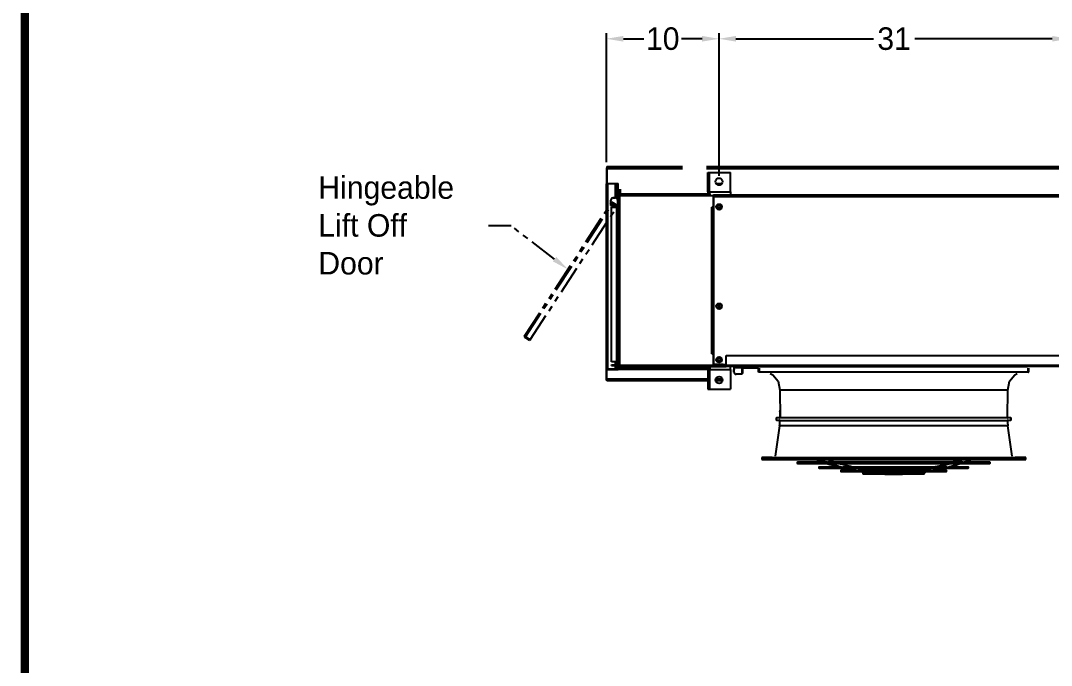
# Model space of a CAD drawing. Header units: inches. Extents: x 547 to 857, y 246 to 442.
# Drawn here: x 551.6 to 643.1, y 343.7 to 401 of the extents above; entities that cross this region are included whole.
import ezdxf

# ---------------------------------------------------------------- set-up
doc = ezdxf.new("R2010")
doc.units = ezdxf.units.IN
doc.header["$MEASUREMENT"] = 0
doc.header["$PDSIZE"] = -1
doc.linetypes.add('PHANTOM', pattern=[0.5, 0.25, -0.05, 0.05, -0.05, 0.05, -0.05])
doc.layers.add('Hingeable', color=7, linetype='PHANTOM')
doc.dimstyles.new('RAE Solutions', dxfattribs={"dimtxt": 2, "dimasz": 1.5, "dimexe": 0.5, "dimexo": 0.5, "dimgap": 0.5, "dimtad": 0, "dimtih": 1, "dimtoh": 1, "dimdec": 3, "dimrnd": 0.125, "dimzin": 1, "dimdsep": 46, "dimlunit": 5, "dimtxsty": 'Standard', "dimcen": 0.09, "dimadec": 0, "dimazin": 0, "dimtfac": 1, "dimtdec": 3, "dimtofl": 0, "dimtmove": 0, "dimatfit": 3, "dimfxl": 1, "dimtolj": 1, "dimtzin": 1, "dimarcsym": 0})

# ---------------------------------------------------------------- blocks, each defined once
blk = doc.blocks.new('*D205')
at = {"color": 0, "lineweight": -2}
for p, q in [((603.607, 388.402), (603.607, 399.857)), ((613.602, 387.183), (613.602, 399.857)), ((605.107, 399.357), (606.938, 399.357)), ((612.102, 399.357), (610.271, 399.357))]:
    blk.add_line(p, q, dxfattribs=at)
at = {"color": 0}
for points in [[(605.107, 399.607), (605.107, 399.107), (603.607, 399.357)], [(612.102, 399.607), (612.102, 399.107), (613.602, 399.357)]]:
    blk.add_solid(points, dxfattribs=at)
at = {"layer": 'Defpoints', "color": 0}
for p in [(613.602, 399.357), (603.607, 387.902), (613.602, 386.683)]:
    blk.add_point(p, dxfattribs=at)
at = {"color": 0, "insert": (608.604, 399.357), "char_height": 2, "attachment_point": 5}
blk.add_mtext('\\A1;10', dxfattribs=at)
blk = doc.blocks.new('*D208')
at = {"color": 0, "lineweight": -2}
for p, q in [((613.602, 387.183), (613.602, 399.857)), ((644.665, 387.183), (644.665, 399.857)), ((615.102, 399.357), (627.3, 399.357)), ((643.165, 399.357), (630.967, 399.357))]:
    blk.add_line(p, q, dxfattribs=at)
at = {"color": 0}
for points in [[(615.102, 399.607), (615.102, 399.107), (613.602, 399.357)], [(643.165, 399.607), (643.165, 399.107), (644.665, 399.357)]]:
    blk.add_solid(points, dxfattribs=at)
at = {"layer": 'Defpoints', "color": 0}
for p in [(644.665, 399.357), (613.602, 386.683), (644.665, 386.683)]:
    blk.add_point(p, dxfattribs=at)
at = {"color": 0, "insert": (629.133, 399.357), "char_height": 2, "attachment_point": 5}
blk.add_mtext('\\A1;31', dxfattribs=at)

msp = doc.modelspace()

# ---------------------------------------------------------------- linework, layer by layer
at = {"linetype": 'Continuous', "lineweight": 25}
for p, q in [((603.6065, 387.9018), (603.6065, 386.4955)), ((603.6065, 387.9018), (603.6565, 387.9018)), ((603.6065, 387.9018), (603.6065, 386.4955)), ((603.6065, 387.9018), (603.6565, 387.9018)), ((603.6565, 388.007), (603.6565, 387.85)), ((603.6565, 388.007), (610.3515, 388.007)), ((603.6565, 388.007), (603.6565, 387.85)), ((603.6565, 388.007), (610.3515, 388.007)), ((603.6565, 387.85), (603.6565, 386.5095)), ((603.6565, 387.85), (610.3515, 387.85)), ((603.6565, 387.85), (603.6565, 386.5095)), ((603.6565, 387.85), (610.3515, 387.85)), ((612.4765, 388.007), (705.7275, 388.007)), ((612.4765, 387.85), (705.7275, 387.85)), ((612.602, 385.7595), (612.602, 387.4955)), ((612.602, 387.4955), (612.732, 387.4955)), ((612.602, 385.7595), (612.602, 387.4955)), ((612.602, 387.4955), (612.732, 387.4955)), ((612.732, 385.7595), (612.732, 387.4955)), ((612.732, 385.7595), (612.732, 387.4955)), ((612.7391, 387.4955), (614.602, 387.4955)), ((612.7391, 385.7595), (612.7391, 387.4955)), ((612.7391, 387.4955), (614.602, 387.4955)), ((612.7391, 385.7595), (612.7391, 387.4955)), ((614.602, 385.7595), (614.602, 387.4955)), ((614.602, 385.7595), (614.602, 387.4955)), ((603.6065, 370.0268), (603.6065, 386.4955)), ((603.6065, 386.4955), (603.7395, 386.4955)), ((603.6065, 370.0268), (603.6065, 386.4955)), ((603.6065, 386.4955), (603.7395, 386.4955)), ((603.6565, 386.4955), (603.6565, 386.5095)), ((603.6565, 386.5095), (604.6565, 386.5095)), ((603.6565, 386.4955), (603.6565, 386.5095)), ((603.6565, 386.5095), (604.6565, 386.5095)), ((603.7065, 386.5095), (603.7065, 386.4955)), ((603.7065, 386.5095), (603.7065, 386.4955)), ((603.7142, 386.4955), (603.7142, 386.5095)), ((603.7142, 386.4955), (603.7142, 386.5095)), ((603.7395, 370.0268), (603.7395, 386.4955)), ((604.419, 386.4955), (603.7395, 386.4955)), ((603.7395, 370.0268), (603.7395, 386.4955)), ((604.419, 386.4955), (603.7395, 386.4955)), ((603.8472, 386.4955), (603.8472, 386.5095)), ((603.8472, 386.4955), (603.8472, 386.5095)), ((604.419, 385.235), (604.419, 386.4955)), ((604.419, 385.235), (604.419, 386.4955)), ((604.4642, 385.235), (604.4642, 386.5095)), ((604.4642, 385.235), (604.4642, 386.5095)), ((604.5972, 386.5095), (604.5972, 385.235)), ((604.5972, 386.5095), (604.5972, 385.235)), ((604.6565, 386.3985), (604.6565, 386.5095)), ((604.6565, 386.3985), (604.6565, 386.5095)), ((604.6565, 386.0026), (604.6565, 386.3985)), ((604.6565, 386.0026), (604.6565, 386.3985)), ((612.732, 386.5095), (612.7391, 386.5095)), ((612.732, 386.5095), (612.7391, 386.5095)), ((612.732, 386.3985), (612.7391, 386.3985)), ((612.732, 386.3985), (612.7391, 386.3985)), ((613.3421, 386.5095), (613.862, 386.5095)), ((613.3421, 386.5095), (613.862, 386.5095)), ((613.4727, 386.3985), (613.7314, 386.3985)), ((613.4727, 386.3985), (613.7314, 386.3985)), ((604.1948, 385.2345), (604.4138, 385.2345)), ((604.1948, 385.2345), (604.4138, 385.2345)), ((604.6453, 385.235), (604.1953, 385.235)), ((604.6453, 385.235), (604.1953, 385.235)), ((604.6453, 370.3213), (604.6453, 385.4822)), ((604.6453, 385.4822), (604.6953, 385.4822)), ((604.6453, 370.3213), (604.6453, 385.4822)), ((604.6453, 385.4822), (604.6953, 385.4822)), ((604.6802, 386.0026), (604.6802, 385.4822)), ((604.6802, 386.0026), (604.6802, 385.4822)), ((604.7024, 385.5393), (612.8212, 385.5393)), ((604.7024, 385.5393), (604.7024, 385.4893)), ((604.7024, 385.5393), (612.8212, 385.5393)), ((604.7024, 385.5393), (604.7024, 385.4893)), ((613.1013, 385.4063), (604.7783, 385.4063)), ((604.7783, 385.4063), (604.7783, 370.3973)), ((613.1013, 385.4063), (604.7783, 385.4063)), ((604.7783, 385.4063), (604.7783, 370.3973)), ((604.8283, 386.0026), (604.8283, 385.566)), ((604.8283, 386.0026), (604.8283, 385.566)), ((604.8283, 385.566), (604.8283, 385.5393)), ((612.6905, 385.566), (604.8283, 385.566)), ((604.8283, 385.566), (604.8283, 385.5393)), ((612.6905, 385.566), (604.8283, 385.566)), ((612.602, 385.7595), (612.732, 385.7595)), ((612.602, 385.7595), (612.732, 385.7595)), ((612.732, 386.0026), (612.7391, 386.0026)), ((612.732, 386.0026), (612.7391, 386.0026)), ((612.7391, 385.7595), (614.602, 385.7595)), ((612.7391, 385.7595), (614.602, 385.7595)), ((613.1013, 385.5327), (613.1013, 385.4063)), ((613.1013, 385.5327), (613.1013, 385.4063)), ((613.1013, 385.4955), (614.102, 385.4955)), ((613.1013, 385.4955), (614.102, 385.4955)), ((613.9453, 385.483), (613.1013, 385.483)), ((613.9453, 385.483), (613.1013, 385.483)), ((613.102, 385.433), (613.1013, 385.433)), ((613.102, 385.433), (613.1013, 385.433)), ((613.1013, 384.4063), (613.1013, 385.4063)), ((613.1013, 384.4063), (613.1013, 385.4063)), ((613.1015, 385.4955), (613.1015, 385.483)), ((613.1015, 385.4955), (613.1015, 385.483)), ((613.1015, 385.433), (613.1015, 385.3629)), ((613.1015, 385.433), (613.1015, 385.3629)), ((613.1015, 370.4406), (613.1015, 385.3629)), ((613.9453, 385.3629), (613.1015, 385.3629)), ((613.1015, 370.4406), (613.1015, 385.3629)), ((613.9453, 385.3629), (613.1015, 385.3629)), ((613.102, 385.433), (613.102, 385.37)), ((613.9453, 385.433), (613.102, 385.433)), ((613.102, 385.433), (613.102, 385.37)), ((613.9453, 385.433), (613.102, 385.433)), ((613.9453, 385.37), (613.102, 385.37)), ((613.9453, 385.37), (613.102, 385.37)), ((613.102, 385.3625), (613.102, 370.441)), ((613.102, 385.3625), (614.102, 385.3625)), ((613.102, 385.3625), (613.102, 370.441)), ((613.102, 385.3625), (614.102, 385.3625)), ((613.9453, 385.433), (613.9453, 385.483)), ((613.9453, 385.433), (613.9453, 385.483)), ((613.9453, 385.433), (613.9453, 385.37)), ((613.9453, 385.433), (613.9453, 385.37)), ((613.9453, 385.3625), (613.9453, 385.3629)), ((613.9453, 385.3625), (613.9453, 385.3629)), ((614.102, 385.3625), (614.102, 385.4955)), ((614.102, 385.3625), (614.102, 385.4955)), ((614.102, 385.4955), (704.102, 385.4955)), ((614.102, 385.3625), (704.102, 385.3625)), ((614.602, 385.7595), (614.602, 385.4955)), ((614.602, 385.7595), (614.602, 385.4955)), ((604.0073, 384.547), (604.0073, 385.047)), ((604.0073, 384.547), (604.0073, 385.047)), ((604.0543, 384.547), (604.0073, 384.547)), ((604.0543, 384.547), (604.0073, 384.547)), ((604.0543, 384.547), (604.5333, 384.547)), ((604.0543, 384.484), (604.0543, 384.547)), ((604.0543, 384.547), (604.5333, 384.547)), ((604.0543, 384.484), (604.0543, 384.547)), ((604.0543, 384.484), (604.5333, 384.484)), ((604.0543, 384.484), (604.5333, 384.484)), ((604.0543, 370.672), (604.0543, 384.401)), ((604.0543, 384.401), (604.5333, 384.401)), ((604.0543, 370.672), (604.0543, 384.401)), ((604.0543, 384.401), (604.5333, 384.401)), ((604.419, 384.401), (604.419, 384.484)), ((604.419, 384.401), (604.419, 384.484)), ((604.4642, 384.401), (604.4642, 384.484)), ((604.4642, 384.401), (604.4642, 384.484)), ((604.5333, 384.484), (604.5333, 384.547)), ((604.6013, 384.547), (604.5333, 384.547)), ((604.5333, 384.484), (604.5333, 384.547)), ((604.6013, 384.547), (604.5333, 384.547)), ((604.5333, 370.672), (604.5333, 384.401)), ((604.5333, 384.401), (604.6453, 384.401)), ((604.5333, 370.672), (604.5333, 384.401)), ((604.5333, 384.401), (604.6453, 384.401)), ((604.5972, 384.547), (604.5972, 384.5323)), ((604.5972, 384.547), (604.5972, 384.5323)), ((604.5972, 384.454), (604.5972, 384.401)), ((604.5972, 384.454), (604.5972, 384.401)), ((604.6013, 385.047), (604.6013, 384.547)), ((604.6013, 385.047), (604.6013, 384.547)), ((604.6013, 384.641), (604.6453, 384.641)), ((604.6013, 384.641), (604.6453, 384.641)), ((613.1013, 384.4063), (612.9683, 384.4063)), ((612.9683, 371.3973), (612.9683, 384.4063)), ((613.1013, 384.4063), (612.9683, 384.4063)), ((612.9683, 371.3973), (612.9683, 384.4063)), ((613.1013, 384.4063), (613.1013, 371.3973)), ((613.1013, 384.4063), (613.1013, 371.3973)), ((612.9683, 371.3973), (613.1013, 371.3973)), ((612.9683, 371.3973), (613.1013, 371.3973)), ((613.1013, 370.3973), (613.1013, 371.3973)), ((613.1013, 370.3973), (613.1013, 371.3973)), ((604.5333, 370.672), (604.0543, 370.672)), ((604.5333, 370.672), (604.0543, 370.672)), ((604.419, 370.422), (604.419, 370.672)), ((604.419, 370.422), (604.419, 370.672)), ((604.4642, 370.422), (604.4642, 370.672)), ((604.4642, 370.422), (604.4642, 370.672)), ((604.6453, 370.672), (604.5333, 370.672)), ((604.6453, 370.672), (604.5333, 370.672)), ((604.5972, 370.672), (604.5972, 370.452)), ((604.5972, 370.672), (604.5972, 370.452)), ((604.6163, 370.422), (604.6163, 370.672)), ((604.6163, 370.422), (604.6163, 370.672)), ((614.235, 370.391), (614.235, 371.258)), ((614.235, 371.258), (703.969, 371.258)), ((614.235, 370.391), (614.235, 371.258)), ((603.7395, 370.0268), (603.6065, 370.0268)), ((603.6065, 369.0893), (603.6065, 370.0268)), ((603.7395, 370.0268), (603.6065, 370.0268)), ((603.6065, 369.0893), (603.6065, 370.0268)), ((603.6565, 370), (603.6565, 370.0268)), ((603.6565, 370), (603.6565, 370.0268)), ((603.6565, 370), (604.6565, 370)), ((603.6565, 369.141), (603.6565, 370)), ((603.6565, 370), (604.6565, 370)), ((603.6565, 369.141), (603.6565, 370)), ((603.7065, 370.0268), (603.7065, 370)), ((603.7065, 370.0268), (603.7065, 370)), ((603.7142, 370), (603.7142, 370.0268)), ((603.7142, 370), (603.7142, 370.0268)), ((604.419, 370.0268), (603.7395, 370.0268)), ((604.419, 370.0268), (603.7395, 370.0268)), ((603.8472, 370), (603.8472, 370.0268)), ((603.8472, 370), (603.8472, 370.0268)), ((604.0543, 370.359), (604.0543, 370.422)), ((604.0543, 370.422), (604.5333, 370.422)), ((604.0543, 370.359), (604.0543, 370.422)), ((604.0543, 370.422), (604.5333, 370.422)), ((604.0543, 370.359), (604.5333, 370.359)), ((604.0543, 370.359), (604.5333, 370.359)), ((604.419, 370.0268), (604.419, 370.359)), ((604.419, 370.0268), (604.419, 370.359)), ((604.4642, 370), (604.4642, 370.359)), ((604.4642, 370), (604.4642, 370.359)), ((604.5333, 370.422), (604.5333, 370.359)), ((604.5333, 370.422), (604.5333, 370.359)), ((604.5972, 370.3737), (604.5972, 370)), ((604.5972, 370.3737), (604.5972, 370)), ((604.6453, 370.422), (604.6163, 370.422)), ((604.6453, 370.422), (604.6163, 370.422)), ((604.6453, 370.3213), (604.6953, 370.3213)), ((604.6453, 370.3213), (604.6953, 370.3213)), ((604.6565, 370), (604.6565, 370.133)), ((612.6441, 370.133), (604.6565, 370.133)), ((604.6565, 370), (604.6565, 370.133)), ((612.6441, 370.133), (604.6565, 370.133)), ((612.603, 370), (604.6565, 370)), ((612.603, 370), (604.6565, 370)), ((604.6802, 370.3213), (604.6802, 370.133)), ((604.6802, 370.3213), (604.6802, 370.133)), ((604.7024, 370.2643), (604.7024, 370.3143)), ((604.7024, 370.2643), (604.7024, 370.3143)), ((613.1013, 370.2643), (604.7024, 370.2643)), ((613.1013, 370.2643), (604.7024, 370.2643)), ((604.7783, 370.3973), (613.1013, 370.3973)), ((604.7783, 370.3973), (613.1013, 370.3973)), ((612.602, 369.994), (612.732, 369.994)), ((612.602, 369.994), (612.602, 368.258)), ((612.602, 369.994), (612.732, 369.994)), ((612.602, 369.994), (612.602, 368.258)), ((612.732, 369.994), (612.732, 368.258)), ((612.732, 369.994), (612.732, 368.258)), ((612.741, 370), (612.7329, 370)), ((612.741, 370), (612.7329, 370)), ((612.7391, 369.994), (614.602, 369.994)), ((612.7391, 369.994), (612.7391, 368.258)), ((612.7391, 369.994), (614.602, 369.994)), ((612.7391, 369.994), (612.7391, 368.258)), ((612.866, 370.258), (614.235, 370.258)), ((612.866, 370.258), (614.235, 370.258)), ((613.1013, 370.3973), (613.1013, 370.2643)), ((613.1013, 370.3973), (613.1013, 370.2643)), ((613.1013, 370.3705), (613.102, 370.3705)), ((613.1013, 370.3705), (613.102, 370.3705)), ((613.1013, 370.3205), (613.9453, 370.3205)), ((613.1013, 370.3205), (613.9453, 370.3205)), ((613.1015, 370.3705), (613.1015, 370.4406)), ((613.9453, 370.4406), (613.1015, 370.4406)), ((613.1015, 370.3705), (613.1015, 370.4406)), ((613.9453, 370.4406), (613.1015, 370.4406)), ((613.102, 370.441), (614.102, 370.441)), ((613.102, 370.441), (614.102, 370.441)), ((613.102, 370.3705), (613.102, 370.4335)), ((613.9453, 370.4335), (613.102, 370.4335)), ((613.102, 370.3705), (613.102, 370.4335)), ((613.9453, 370.4335), (613.102, 370.4335)), ((613.9453, 370.3705), (613.102, 370.3705)), ((613.9453, 370.3705), (613.102, 370.3705)), ((613.2475, 370.4406), (613.2475, 370.4335)), ((613.2475, 370.4406), (613.2475, 370.4335)), ((613.9535, 370.441), (613.9453, 370.4406)), ((613.9453, 370.4406), (613.9453, 370.441)), ((613.9535, 370.441), (613.9453, 370.4406)), ((613.9453, 370.4406), (613.9453, 370.441)), ((613.9453, 370.3705), (613.9453, 370.4335)), ((613.9453, 370.3705), (613.9453, 370.4335)), ((613.9453, 370.3705), (613.9453, 370.3205)), ((613.9453, 370.3705), (613.9453, 370.3205)), ((614.102, 370.323), (613.9453, 370.323)), ((614.102, 370.323), (613.9453, 370.323)), ((614.102, 370.308), (614.102, 370.441)), ((614.102, 370.441), (614.235, 370.441)), ((614.102, 370.308), (614.102, 370.441)), ((614.102, 370.441), (614.235, 370.441)), ((614.102, 370.308), (614.235, 370.308)), ((614.102, 370.308), (614.235, 370.308)), ((614.235, 370.258), (614.235, 370.391)), ((614.235, 370.391), (703.969, 370.391)), ((614.235, 370.258), (614.235, 370.391)), ((703.969, 370.258), (614.235, 370.258)), ((614.602, 369.994), (614.602, 370.258)), ((614.602, 369.994), (614.602, 370.258)), ((614.602, 369.994), (614.602, 368.258)), ((614.602, 369.994), (614.602, 368.258)), ((614.9213, 369.7735), (614.9213, 369.9925)), ((614.9213, 369.9925), (614.9313, 369.9925)), ((614.9213, 369.7735), (614.9313, 369.7735)), ((614.9308, 369.9925), (614.9308, 370.258)), ((614.9313, 369.7735), (614.9313, 369.9925)), ((615.1188, 370.18), (615.6188, 370.18)), ((615.6188, 369.586), (615.1188, 369.586)), ((615.5248, 370.258), (615.5248, 370.18)), ((615.6188, 370.18), (615.6188, 370.112)), ((615.6222, 370.133), (615.6188, 370.133)), ((615.6188, 370.112), (615.6818, 370.112)), ((615.6188, 370.112), (615.6188, 369.633)), ((615.6188, 369.633), (615.6188, 369.586)), ((615.6188, 369.633), (615.6818, 369.633)), ((615.6818, 370.112), (615.6818, 369.633)), ((615.6889, 370), (615.6818, 370)), ((615.6904, 370.133), (615.6849, 370.133)), ((615.6889, 370.112), (615.6889, 369.633)), ((617.102, 370.112), (615.6889, 370.112)), ((617.102, 369.758), (617.102, 370.125)), ((617.152, 369.758), (617.102, 369.758)), ((617.152, 370.125), (617.152, 369.758)), ((617.1799, 369.758), (617.1799, 370.125)), ((641.0242, 369.758), (617.1799, 369.758)), ((618.138, 369.633), (618.367, 369.5208)), ((639.8371, 369.5208), (640.0661, 369.633)), ((641.0242, 369.758), (641.0242, 370.125)), ((641.052, 370.125), (641.052, 369.758)), ((641.052, 369.758), (641.102, 369.758)), ((641.102, 369.758), (641.102, 370.125)), ((603.6565, 369.0893), (603.6065, 369.0893)), ((603.6565, 369.0893), (603.6065, 369.0893)), ((603.6565, 369.008), (603.6565, 369.141)), ((612.602, 369.141), (603.6565, 369.141)), ((603.6565, 369.008), (603.6565, 369.141)), ((612.602, 369.141), (603.6565, 369.141)), ((612.602, 369.008), (603.6565, 369.008)), ((612.602, 369.008), (603.6565, 369.008)), ((612.7391, 369.141), (612.732, 369.141)), ((612.7391, 369.141), (612.732, 369.141)), ((612.7391, 369.008), (612.732, 369.008)), ((612.7391, 369.008), (612.732, 369.008)), ((613.9082, 369.008), (613.2959, 369.008)), ((613.9082, 369.008), (613.2959, 369.008)), ((613.9065, 369.141), (613.2976, 369.141)), ((613.9065, 369.141), (613.2976, 369.141)), ((618.367, 369.5208), (618.8398, 368.9621)), ((618.8398, 368.9621), (618.9839, 368.1768)), ((639.2202, 368.1768), (639.3643, 368.9621)), ((639.3643, 368.9621), (639.8371, 369.5208)), ((612.602, 368.258), (612.732, 368.258)), ((612.602, 368.258), (612.732, 368.258)), ((612.7391, 368.258), (614.602, 368.258)), ((612.7391, 368.258), (614.602, 368.258)), ((618.9839, 368.1768), (619.0178, 365.7461)), ((639.2202, 368.1768), (618.9839, 368.1768)), ((639.1863, 365.7461), (639.2202, 368.1768)), ((618.9933, 366.2491), (619.0003, 366.2764)), ((619.0108, 366.2491), (618.9933, 366.2491)), ((618.9933, 366.2491), (618.9983, 366.2465)), ((619.0003, 366.2764), (618.9983, 366.2465)), ((618.9983, 366.2465), (619.0109, 366.2425)), ((619.009, 366.3791), (619.0003, 366.2764)), ((619.0003, 366.2764), (619.01, 366.3057)), ((618.9704, 364.99), (618.5928, 362.3028)), ((618.669, 365.662), (618.669, 365.5547)), ((618.9791, 365.7061), (618.7077, 365.7014)), ((618.7077, 365.5153), (618.9754, 365.5107)), ((639.2337, 364.99), (618.9704, 364.99)), ((618.9933, 365.7551), (618.9983, 365.7577)), ((619.0177, 365.7551), (618.9933, 365.7551)), ((618.9933, 365.7551), (619.0003, 365.7278)), ((618.9983, 365.7577), (619.0175, 365.7639)), ((619.0003, 365.7278), (618.9983, 365.7577)), ((619.0003, 365.7278), (619.0042, 365.716)), ((619.0003, 365.7278), (619.0014, 365.7135)), ((619.014, 365.4697), (639.1901, 365.4697)), ((619.0178, 365.7461), (639.1863, 365.7461)), ((639.4964, 365.7014), (639.225, 365.7061)), ((639.2287, 365.5107), (639.4964, 365.5153)), ((639.6113, 362.3028), (639.2337, 364.99)), ((639.5351, 365.5547), (639.5351, 365.662)), ((617.8422, 362.19), (617.3894, 362.1821)), ((617.3894, 362.1821), (617.3925, 362.006)), ((617.3894, 362.1821), (640.8146, 362.1821)), ((623.1527, 361.7669), (620.5809, 361.7669)), ((620.5809, 361.6685), (637.6232, 361.6685)), ((624.4656, 361.3456), (622.5035, 361.3456)), ((635.2179, 361.7669), (623.261, 361.7669)), ((633.8276, 361.3456), (624.5902, 361.3456)), ((635.7006, 361.3456), (633.9511, 361.3456)), ((637.6232, 361.7669), (635.3275, 361.7669)), ((639.2615, 362.0035), (639.2615, 362.006)), ((639.3419, 362.0034), (639.3419, 362.006)), ((639.4216, 362.0035), (639.4216, 362.006)), ((639.4308, 362.006), (639.4308, 362.0035)), ((639.5015, 362.0034), (639.5015, 362.006)), ((639.5842, 362.006), (639.5842, 362.0035)), ((640.8146, 362.1821), (640.3619, 362.19)), ((640.8116, 362.006), (640.8146, 362.1821)), ((622.5035, 361.2472), (635.7006, 361.2472)), ((625.7822, 361.038), (624.4475, 361.038)), ((624.4475, 360.9396), (633.7566, 360.9396)), ((632.422, 361.038), (625.9334, 361.038)), ((627.0764, 360.8451), (626.4063, 360.8451)), ((626.4063, 360.7466), (631.7978, 360.7466)), ((631.0056, 360.8451), (627.2869, 360.8451)), ((628.3146, 360.7462), (628.3146, 360.7068)), ((628.3146, 360.7462), (629.8894, 360.7462)), ((628.3146, 360.7068), (629.8894, 360.7068)), ((629.8894, 360.7068), (629.8894, 360.7462)), ((631.7978, 360.8451), (631.2372, 360.8451)), ((633.7566, 361.038), (632.5753, 361.038))]:
    msp.add_line(p, q, dxfattribs=at)
msp.add_line((614.9308, 370.258), (640.969, 370.258))
at = {"const_width": 0.7526}
msp.add_lwpolyline([(551.9978, 249.9162), (853.0442, 249.9162), (853.0442, 438.0702), (551.9978, 438.0702), (551.9978, 249.9162)], dxfattribs=at)
at = {"linetype": 'Continuous', "lineweight": 25, "flags": 128}
for points in [[(604.7783, 385.4063), (604.7783, 385.4063)], [(604.7783, 385.4063), (604.7783, 385.4063)], [(604.7783, 370.3973), (604.7783, 370.3973)], [(604.7783, 370.3973), (604.7783, 370.3973)]]:
    msp.add_lwpolyline(points, dxfattribs=at)
at = {"linetype": 'Continuous', "lineweight": 25}
for centre, radius in [((613.602, 386.683), 0.3125), ((613.602, 386.683), 0.3125), ((613.602, 384.433), 0.25), ((613.602, 384.433), 0.25), ((613.602, 384.433), 0.1875), ((613.602, 384.433), 0.1875), ((613.602, 384.433), 0.125), ((613.602, 384.433), 0.125), ((613.602, 375.6205), 0.25), ((613.602, 375.6205), 0.25), ((613.602, 375.6205), 0.1875), ((613.602, 375.6205), 0.1875), ((613.602, 370.8705), 0.25), ((613.602, 370.8705), 0.25), ((613.602, 370.8705), 0.1875), ((613.602, 370.8705), 0.1875), ((613.602, 370.8855), 0.125), ((613.602, 370.8855), 0.125), ((613.602, 369.0705), 0.3125), ((613.602, 369.0705), 0.3125)]:
    msp.add_circle(centre, radius, dxfattribs=at)
for centre, radius, start, end in [((604.1948, 385.047), 0.1875, 90, 180), ((604.1948, 385.047), 0.1875, 90, 180), ((604.1953, 385.0475), 0.1875, 90, 135.068267), ((604.1953, 385.0475), 0.1875, 90, 135.068267), ((604.4138, 385.047), 0.1875, 0, 90), ((604.4138, 385.047), 0.1875, 0, 90), ((604.169, 384.4955), 0.0995, 186.636958, 251.75908), ((604.169, 384.4955), 0.0995, 186.636958, 251.75908), ((604.169, 384.4955), 0.0995, 288.24092, 353.363042), ((604.169, 384.4955), 0.0995, 288.24092, 353.363042), ((604.5333, 384.401), 0.146, 39.903739, 90), ((604.5333, 384.401), 0.146, 39.903739, 90), ((604.5333, 384.401), 0.083, 0, 90), ((604.5333, 384.401), 0.083, 0, 90), ((613.602, 384.448), 0.125, 183.439813, 356.560187), ((613.602, 384.448), 0.125, 183.439813, 356.560187), ((613.6958, 375.636), 0.125, 73.185592, 305.579598), ((613.6958, 375.636), 0.125, 73.185592, 305.579598), ((604.5333, 370.505), 0.083, 270, 0), ((604.5333, 370.505), 0.083, 270, 0), ((604.5333, 370.505), 0.146, 270, 320.096261), ((604.5333, 370.505), 0.146, 270, 320.096261), ((614.235, 370.391), 0.133, 218.613238, 270), ((614.235, 370.391), 0.133, 218.613238, 270), ((615.1183, 369.7735), 0.1875, 180, 270), ((615.1188, 369.9925), 0.1875, 90, 180), ((615.1188, 369.7735), 0.1875, 180, 270), ((622.8835, 366.0021), 3.8929, 176.39995, 183.60005), ((618.7083, 365.662), 0.0394, 91, 180), ((618.7083, 365.5547), 0.0394, 180, 269), ((614.0971, 365.6749), 4.9213, 352, 357.610221), ((618.9747, 365.4713), 0.0394, 357.610221, 89), ((618.9784, 365.7455), 0.0394, 271, 0.798635), ((639.2257, 365.7455), 0.0394, 179.201365, 269), ((639.2294, 365.4713), 0.0394, 91, 182.389779), ((644.107, 365.6749), 4.9213, 182.389779, 188), ((639.4957, 365.662), 0.0394, 0, 89), ((639.4957, 365.5547), 0.0394, 271, 0), ((620.5809, 361.7177), 0.0492, 90, 270), ((622.5035, 361.2964), 0.0492, 90, 270), ((635.7006, 361.2964), 0.0492, 270, 90), ((637.6232, 361.7177), 0.0492, 270, 90), ((624.4475, 360.9888), 0.0492, 90, 270), ((626.4063, 360.7959), 0.0492, 90, 270), ((631.7978, 360.7959), 0.0492, 270, 90), ((633.7566, 360.9888), 0.0492, 270, 90)]:
    msp.add_arc(centre, radius, start, end, dxfattribs=at)
for points, knots in [([(604.6453, 385.4822), (604.6462, 385.4811), (604.6479, 385.4791), (604.6601, 385.4738), (604.6756, 385.4671), (604.6968, 385.4562), (604.7296, 385.4353), (604.76, 385.4172), (604.7783, 385.4063)], [0, 0, 0, 0, 0.1570937, 0.2974345, 0.4217231, 0.5309915, 0.7167197, 1, 1, 1, 1]), ([(604.6453, 385.4822), (604.6462, 385.4811), (604.6479, 385.4791), (604.6601, 385.4738), (604.6756, 385.4671), (604.6968, 385.4562), (604.7296, 385.4353), (604.76, 385.4172), (604.7783, 385.4063)], [0, 0, 0, 0, 0.1570937, 0.2974345, 0.4217231, 0.5309915, 0.7167197, 1, 1, 1, 1]), ([(604.6953, 385.4822), (604.6959, 385.4811), (604.6969, 385.4791), (604.7046, 385.4737), (604.7144, 385.4669), (604.7279, 385.4558), (604.7483, 385.435), (604.7669, 385.4171), (604.7783, 385.4063)], [0, 0, 0, 0, 0.1438783, 0.2741172, 0.392286, 0.5004923, 0.6949802, 1, 1, 1, 1]), ([(604.6953, 385.4822), (604.6959, 385.4811), (604.6969, 385.4791), (604.7046, 385.4737), (604.7144, 385.4669), (604.7279, 385.4558), (604.7483, 385.435), (604.7669, 385.4171), (604.7783, 385.4063)], [0, 0, 0, 0, 0.1438783, 0.2741172, 0.392286, 0.5004923, 0.6949802, 1, 1, 1, 1]), ([(604.7783, 385.4063), (604.7694, 385.4209), (604.7501, 385.4527), (604.725, 385.4933), (604.7099, 385.5233), (604.7037, 385.5374), (604.7027, 385.5387), (604.7024, 385.5393)], [0, 0, 0, 0, 0.2277363, 0.4962021, 0.6892004, 0.8824379, 1, 1, 1, 1]), ([(604.7783, 385.4063), (604.7694, 385.4209), (604.7501, 385.4527), (604.725, 385.4933), (604.7099, 385.5233), (604.7037, 385.5374), (604.7027, 385.5387), (604.7024, 385.5393)], [0, 0, 0, 0, 0.2277363, 0.4962021, 0.6892004, 0.8824379, 1, 1, 1, 1]), ([(604.7783, 385.4063), (604.7662, 385.4187), (604.7463, 385.4391), (604.7225, 385.4635), (604.7095, 385.4799), (604.7037, 385.4882), (604.7027, 385.489), (604.7024, 385.4893)], [0, 0, 0, 0, 0.3356221, 0.5506471, 0.7242724, 0.8985468, 1, 1, 1, 1]), ([(604.7783, 385.4063), (604.7662, 385.4187), (604.7463, 385.4391), (604.7225, 385.4635), (604.7095, 385.4799), (604.7037, 385.4882), (604.7027, 385.489), (604.7024, 385.4893)], [0, 0, 0, 0, 0.3356221, 0.5506471, 0.7242724, 0.8985468, 1, 1, 1, 1]), ([(612.602, 385.7595), (612.6046, 385.7315), (612.6097, 385.6756), (612.6503, 385.6024), (612.6908, 385.5557), (612.7193, 385.5418), (612.7244, 385.5393)], [0, 0, 0, 0, 0.3077552, 0.6156747, 0.930549, 1, 1, 1, 1]), ([(612.602, 385.7595), (612.6046, 385.7315), (612.6097, 385.6756), (612.6503, 385.6024), (612.6908, 385.5557), (612.7193, 385.5418), (612.7244, 385.5393)], [0, 0, 0, 0, 0.3077552, 0.6156747, 0.930549, 1, 1, 1, 1]), ([(612.732, 385.7595), (612.7331, 385.7468), (612.7353, 385.7215), (612.7493, 385.6905), (612.7618, 385.6766), (612.767, 385.6707)], [0, 0, 0, 0, 0.3672053, 0.7336714, 1, 1, 1, 1]), ([(612.732, 385.7595), (612.7331, 385.7468), (612.7353, 385.7215), (612.7493, 385.6905), (612.7618, 385.6766), (612.767, 385.6707)], [0, 0, 0, 0, 0.3672053, 0.7336714, 1, 1, 1, 1]), ([(612.8212, 385.5393), (612.815, 385.5495), (612.7982, 385.5771), (612.7708, 385.6567), (612.7497, 385.7253), (612.7391, 385.7595)], [0, 0, 0, 0, 0.2268035, 0.6134037, 1, 1, 1, 1]), ([(612.8212, 385.5393), (612.815, 385.5495), (612.7982, 385.5771), (612.7708, 385.6567), (612.7497, 385.7253), (612.7391, 385.7595)], [0, 0, 0, 0, 0.2268035, 0.6134037, 1, 1, 1, 1]), ([(614.0725, 385.3625), (614.0684, 385.37), (614.0569, 385.391), (614.0208, 385.416), (613.9803, 385.4313), (613.9542, 385.4326), (613.9453, 385.433)], [0, 0, 0, 0, 0.1807505, 0.5061596, 0.8322037, 1, 1, 1, 1]), ([(614.0725, 385.3625), (614.0684, 385.37), (614.0569, 385.391), (614.0208, 385.416), (613.9803, 385.4313), (613.9542, 385.4326), (613.9453, 385.433)], [0, 0, 0, 0, 0.1807505, 0.5061596, 0.8322037, 1, 1, 1, 1]), ([(613.9792, 385.3625), (613.9732, 385.365), (613.9625, 385.3694), (613.9505, 385.3698), (613.9453, 385.37)], [0, 0, 0, 0, 0.56461137, 1, 1, 1, 1]), ([(613.9792, 385.3625), (613.9732, 385.365), (613.9625, 385.3694), (613.9505, 385.3698), (613.9453, 385.37)], [0, 0, 0, 0, 0.56461137, 1, 1, 1, 1]), ([(604.6565, 370.048), (604.6528, 370.0444), (604.6416, 370.0338), (604.6283, 370.0206), (604.6154, 370.0106), (604.6065, 370.005), (604.5993, 370.0007), (604.5979, 369.9991), (604.5972, 369.9983)], [0, 0, 0, 0, 0.1325635, 0.3952203, 0.5255751, 0.6685098, 0.8261126, 1, 1, 1, 1]), ([(604.6565, 370.048), (604.6528, 370.0444), (604.6416, 370.0338), (604.6283, 370.0206), (604.6154, 370.0106), (604.6065, 370.005), (604.5993, 370.0007), (604.5979, 369.9991), (604.5972, 369.9983)], [0, 0, 0, 0, 0.1325635, 0.3952203, 0.5255751, 0.6685098, 0.8261126, 1, 1, 1, 1]), ([(604.6125, 370), (604.6138, 370.0016), (604.6178, 370.0065), (604.6324, 370.0225), (604.6474, 370.0374), (604.6565, 370.0465)], [0, 0, 0, 0, 0.1611662, 0.483086, 1, 1, 1, 1]), ([(604.6125, 370), (604.6138, 370.0016), (604.6178, 370.0065), (604.6324, 370.0225), (604.6474, 370.0374), (604.6565, 370.0465)], [0, 0, 0, 0, 0.1611662, 0.483086, 1, 1, 1, 1]), ([(604.7783, 370.3973), (604.7637, 370.3884), (604.7319, 370.3691), (604.6913, 370.344), (604.6613, 370.3289), (604.6472, 370.3227), (604.6458, 370.3217), (604.6453, 370.3213)], [0, 0, 0, 0, 0.2277354, 0.4961981, 0.6891981, 0.8824378, 1, 1, 1, 1]), ([(604.7783, 370.3973), (604.7637, 370.3884), (604.7319, 370.3691), (604.6913, 370.344), (604.6613, 370.3289), (604.6472, 370.3227), (604.6458, 370.3217), (604.6453, 370.3213)], [0, 0, 0, 0, 0.2277354, 0.4961981, 0.6891981, 0.8824378, 1, 1, 1, 1]), ([(604.7783, 370.3973), (604.7658, 370.3851), (604.7454, 370.3653), (604.721, 370.3414), (604.7047, 370.3285), (604.6964, 370.3226), (604.6956, 370.3217), (604.6953, 370.3213)], [0, 0, 0, 0, 0.3356209, 0.5506463, 0.7242648, 0.8985485, 1, 1, 1, 1]), ([(604.7783, 370.3973), (604.7658, 370.3851), (604.7454, 370.3653), (604.721, 370.3414), (604.7047, 370.3285), (604.6964, 370.3226), (604.6956, 370.3217), (604.6953, 370.3213)], [0, 0, 0, 0, 0.3356209, 0.5506463, 0.7242648, 0.8985485, 1, 1, 1, 1]), ([(604.7024, 370.3143), (604.7029, 370.3147), (604.7038, 370.3156), (604.7087, 370.3224), (604.7162, 370.3321), (604.7285, 370.3463), (604.7496, 370.3677), (604.7676, 370.3863), (604.7783, 370.3973)], [0, 0, 0, 0, 0.1272914, 0.2513276, 0.3747964, 0.5004322, 0.7039161, 1, 1, 1, 1]), ([(604.7024, 370.2643), (604.7028, 370.265), (604.7038, 370.2664), (604.7086, 370.2772), (604.716, 370.2925), (604.7281, 370.3149), (604.7492, 370.3493), (604.7675, 370.3795), (604.7783, 370.3973)], [0, 0, 0, 0, 0.1398597, 0.2740293, 0.4037366, 0.5303409, 0.7251826, 1, 1, 1, 1]), ([(604.7024, 370.3143), (604.7029, 370.3147), (604.7038, 370.3156), (604.7087, 370.3224), (604.7162, 370.3321), (604.7285, 370.3463), (604.7496, 370.3677), (604.7676, 370.3863), (604.7783, 370.3973)], [0, 0, 0, 0, 0.1272914, 0.2513276, 0.3747964, 0.5004322, 0.7039161, 1, 1, 1, 1]), ([(604.7024, 370.2643), (604.7028, 370.265), (604.7038, 370.2664), (604.7086, 370.2772), (604.716, 370.2925), (604.7281, 370.3149), (604.7492, 370.3493), (604.7675, 370.3795), (604.7783, 370.3973)], [0, 0, 0, 0, 0.1398597, 0.2740293, 0.4037366, 0.5303409, 0.7251826, 1, 1, 1, 1]), ([(612.602, 369.994), (612.6046, 370.0219), (612.6098, 370.0776), (612.6498, 370.1524), (612.7083, 370.2108), (612.7825, 370.2503), (612.8378, 370.2554), (612.866, 370.258)], [0, 0, 0, 0, 0.1907789, 0.3816597, 0.5768534, 0.7838764, 1, 1, 1, 1]), ([(612.602, 369.994), (612.6046, 370.0219), (612.6098, 370.0776), (612.6498, 370.1524), (612.7083, 370.2108), (612.7825, 370.2503), (612.8378, 370.2554), (612.866, 370.258)], [0, 0, 0, 0, 0.1907789, 0.3816597, 0.5768534, 0.7838764, 1, 1, 1, 1]), ([(612.732, 369.994), (612.7331, 370.0067), (612.7353, 370.032), (612.7493, 370.063), (612.7618, 370.077), (612.767, 370.0829)], [0, 0, 0, 0, 0.3672045, 0.73367, 1, 1, 1, 1]), ([(612.732, 369.994), (612.7331, 370.0067), (612.7353, 370.032), (612.7493, 370.063), (612.7618, 370.077), (612.767, 370.0829)], [0, 0, 0, 0, 0.3672045, 0.73367, 1, 1, 1, 1]), ([(612.866, 370.258), (612.8555, 370.254), (612.8343, 370.2461), (612.8026, 370.1851), (612.7708, 370.0978), (612.7497, 370.0286), (612.7391, 369.994)], [0, 0, 0, 0, 0.2499999, 0.4999986, 0.7500026, 1, 1, 1, 1]), ([(612.866, 370.258), (612.8555, 370.254), (612.8343, 370.2461), (612.8026, 370.1851), (612.7708, 370.0978), (612.7497, 370.0286), (612.7391, 369.994)], [0, 0, 0, 0, 0.2499999, 0.4999986, 0.7500026, 1, 1, 1, 1]), ([(613.9453, 370.4335), (613.9541, 370.434), (613.9684, 370.4349), (613.9804, 370.4409), (613.9849, 370.4432)], [0, 0, 0, 0, 0.6172031, 1, 1, 1, 1]), ([(613.9453, 370.4335), (613.9541, 370.434), (613.9684, 370.4349), (613.9804, 370.4409), (613.9849, 370.4432)], [0, 0, 0, 0, 0.6172031, 1, 1, 1, 1]), ([(613.9453, 370.3705), (613.9616, 370.372), (613.9941, 370.3749), (614.0368, 370.3979), (614.0644, 370.4213), (614.0729, 370.4377), (614.0746, 370.441)], [0, 0, 0, 0, 0.3043132, 0.6088712, 0.9211559, 1, 1, 1, 1]), ([(613.9453, 370.3705), (613.9616, 370.372), (613.9941, 370.3749), (614.0368, 370.3979), (614.0644, 370.4213), (614.0729, 370.4377), (614.0746, 370.441)], [0, 0, 0, 0, 0.3043132, 0.6088712, 0.9211559, 1, 1, 1, 1]), ([(615.6188, 370.112), (615.6202, 370.1276), (615.6232, 370.1588), (615.6456, 370.2002), (615.6776, 370.2318), (615.7182, 370.2536), (615.7486, 370.2565), (615.7648, 370.258)], [0, 0, 0, 0, 0.1911269, 0.3820585, 0.5729919, 0.7736094, 1, 1, 1, 1]), ([(615.6818, 370.112), (615.6824, 370.1202), (615.6834, 370.1347), (615.6899, 370.1467), (615.6927, 370.1519)], [0, 0, 0, 0, 0.567634, 1, 1, 1, 1]), ([(615.7648, 370.258), (615.7531, 370.2553), (615.7337, 370.2508), (615.708, 370.2203), (615.6972, 370.185), (615.6915, 370.147), (615.6898, 370.1241), (615.6889, 370.112)], [0, 0, 0, 0, 0.3002984, 0.4981942, 0.7181275, 0.8511703, 1, 1, 1, 1]), ([(617.3925, 362.006), (617.3973, 362.006), (617.407, 362.006), (617.485, 362.006), (617.6091, 362.006), (617.7835, 362.006), (618.006, 362.006), (618.2761, 362.006), (618.5926, 362.006), (618.9541, 362.006), (619.359, 362.006), (619.8056, 362.006), (620.2921, 362.006), (620.8162, 362.006), (621.3759, 362.006), (621.9686, 362.006), (622.5919, 362.006), (623.2431, 362.006), (623.9194, 362.006), (624.6178, 362.006), (625.3354, 362.006), (626.0692, 362.006), (626.816, 362.006), (627.5726, 362.006), (628.3357, 362.006), (629.102, 362.006), (629.8684, 362.006), (630.6315, 362.006), (631.3881, 362.006), (632.1349, 362.006), (632.8686, 362.006), (633.5863, 362.006), (634.2847, 362.006), (634.961, 362.006), (635.6122, 362.006), (636.2354, 362.006), (636.8282, 362.006), (637.3878, 362.006), (637.912, 362.006), (638.3985, 362.006), (638.8451, 362.006), (639.25, 362.006), (639.6115, 362.006), (639.928, 362.006), (640.1981, 362.006), (640.4206, 362.006), (640.5949, 362.006), (640.7191, 362.006), (640.7971, 362.006), (640.8067, 362.006), (640.8116, 362.006)], [0, 0, 0, 0, 0.0208333, 0.0416667, 0.0625, 0.0833333, 0.1041667, 0.125, 0.1458333, 0.1666667, 0.1875, 0.2083334, 0.2291667, 0.25, 0.2708334, 0.2916666, 0.3125, 0.3333333, 0.3541667, 0.375, 0.3958333, 0.4166666, 0.4375001, 0.4583333, 0.4791667, 0.5, 0.5208333, 0.5416667, 0.5625, 0.5833334, 0.6041667, 0.625, 0.6458334, 0.6666667, 0.6875, 0.7083334, 0.7291667, 0.75, 0.7708333, 0.7916667, 0.8125, 0.8333333, 0.8541667, 0.875, 0.8958333, 0.9166667, 0.9375, 0.9583333, 0.9791667, 1, 1, 1, 1]), ([(618.3146, 362.1983), (618.3111, 362.1982), (618.3041, 362.1981), (618.2501, 362.1971), (618.173, 362.1958), (618.0805, 362.1941), (617.9872, 362.1925), (617.9083, 362.1912), (617.853, 362.1902), (617.8458, 362.1901), (617.8422, 362.19)], [0, 0, 0, 0, 0.1247936, 0.2486431, 0.3721439, 0.4969371, 0.6227234, 0.7484945, 0.8742541, 1, 1, 1, 1]), ([(622.2357, 362.006), (622.2904, 361.9844), (622.4773, 361.9106), (622.6929, 361.8313), (622.8542, 361.7764), (622.8821, 361.7669)], [0, 0, 0, 0, 0.2551692, 0.8714274, 1, 1, 1, 1]), ([(622.5386, 362.006), (622.6025, 361.9797), (622.7943, 361.9007), (623.0058, 361.8198), (623.1537, 361.7674), (623.1723, 361.7608)], [0, 0, 0, 0, 0.3037805, 0.9120454, 1, 1, 1, 1]), ([(622.5486, 362.006), (622.58, 361.9929), (622.7042, 361.9411), (622.9192, 361.8577), (623.1032, 361.7896), (623.1936, 361.7561)], [0, 0, 0, 0, 0.14679443, 0.58056216, 1, 1, 1, 1]), ([(623.1697, 361.6685), (623.1709, 361.6681), (623.2879, 361.628), (623.5123, 361.5581), (623.8336, 361.4616), (624.0788, 361.3921), (624.2173, 361.3561), (624.2574, 361.3456)], [0, 0, 0, 0, 0.0033163, 0.3252534, 0.6200059, 0.8899545, 1, 1, 1, 1]), ([(623.1936, 361.7561), (623.1877, 361.7564), (623.1787, 361.7569), (623.1739, 361.7597), (623.1723, 361.7607)], [0, 0, 0, 0, 0.6572272, 1, 1, 1, 1]), ([(623.8817, 361.7669), (623.8583, 361.7743), (623.7292, 361.8148), (623.4976, 361.8934), (623.2902, 361.9688), (623.1875, 362.006)], [0, 0, 0, 0, 0.1009147, 0.5551046, 1, 1, 1, 1]), ([(623.2623, 361.7668), (623.2617, 361.7668), (623.2572, 361.7671), (623.2476, 361.7658), (623.2318, 361.7622), (623.2128, 361.7574), (623.2004, 361.7565), (623.1936, 361.7561)], [0, 0, 0, 0, 0.02775, 0.2009137, 0.3724469, 0.6544216, 1, 1, 1, 1]), ([(623.432, 361.6685), (623.4451, 361.6638), (623.5659, 361.6207), (623.7826, 361.5502), (624.0725, 361.4594), (624.3074, 361.3901), (624.4469, 361.3517), (624.4999, 361.3372)], [0, 0, 0, 0, 0.0373277, 0.3415904, 0.6100747, 0.8518795, 1, 1, 1, 1]), ([(623.4439, 361.6685), (623.509, 361.6457), (623.6952, 361.5803), (623.9711, 361.4929), (624.265, 361.4042), (624.4373, 361.3561), (624.5204, 361.3329)], [0, 0, 0, 0, 0.1823606, 0.5219938, 0.7693971, 1, 1, 1, 1]), ([(625.4507, 361.3456), (625.3853, 361.3598), (625.2572, 361.3877), (625.0608, 361.4342), (624.8549, 361.4853), (624.6292, 361.5447), (624.4083, 361.6058), (624.2625, 361.6495), (624.1989, 361.6685)], [0, 0, 0, 0, 0.1559953, 0.3057262, 0.4694356, 0.6487841, 0.8468714, 1, 1, 1, 1]), ([(624.4998, 361.3369), (624.4999, 361.3368), (624.5029, 361.3345), (624.5112, 361.3331), (624.5191, 361.3329), (624.5204, 361.3329)], [0, 0, 0, 0, 0.0124025, 0.8343247, 1, 1, 1, 1]), ([(624.5204, 361.3329), (624.5267, 361.3333), (624.5385, 361.3341), (624.557, 361.3391), (624.5725, 361.3434), (624.5828, 361.3453), (624.5901, 361.3458), (624.5931, 361.3453), (624.5948, 361.345)], [0, 0, 0, 0, 0.292607, 0.5470097, 0.7222793, 0.8555869, 0.9202686, 1, 1, 1, 1]), ([(634.006, 361.6685), (633.9321, 361.6465), (633.7815, 361.6019), (633.5611, 361.5411), (633.3333, 361.4813), (633.11, 361.4261), (632.9129, 361.3801), (632.7971, 361.355), (632.7538, 361.3456)], [0, 0, 0, 0, 0.17790142, 0.36237281, 0.52920155, 0.72385137, 0.89658553, 1, 1, 1, 1]), ([(632.7548, 361.3456), (632.7896, 361.3529), (632.9163, 361.3795), (633.1417, 361.4325), (633.4392, 361.5067), (633.7317, 361.5853), (633.9249, 361.6427), (634.0116, 361.6685)], [0, 0, 0, 0, 0.0826391, 0.3009, 0.5364815, 0.79198, 1, 1, 1, 1]), ([(634.2357, 361.6685), (634.1534, 361.6451), (633.9739, 361.5942), (633.7048, 361.5241), (633.4354, 361.4579), (633.1874, 361.4011), (633.02, 361.3645), (632.9351, 361.3473), (632.9265, 361.3456)], [0, 0, 0, 0, 0.1894129, 0.413164, 0.6178386, 0.8064082, 0.9804163, 1, 1, 1, 1]), ([(633.8228, 361.3449), (633.8241, 361.3452), (633.8258, 361.3456), (633.8315, 361.3456), (633.8401, 361.3446), (633.8547, 361.341), (633.873, 361.3357), (633.8873, 361.3331), (633.8951, 361.3329), (633.8965, 361.3329)], [0, 0, 0, 0, 0.0626154, 0.080825, 0.2284319, 0.3747427, 0.6034082, 0.9334816, 1, 1, 1, 1]), ([(633.8965, 361.3329), (634.0082, 361.3629), (634.242, 361.4256), (634.578, 361.525), (634.8422, 361.6071), (634.9846, 361.655), (635.0246, 361.6685)], [0, 0, 0, 0, 0.2960221, 0.6190564, 0.8929449, 1, 1, 1, 1]), ([(633.8965, 361.3329), (633.9022, 361.3332), (633.9101, 361.3337), (633.9142, 361.3364), (633.9153, 361.3372)], [0, 0, 0, 0, 0.7202603, 1, 1, 1, 1]), ([(633.9154, 361.3368), (633.9201, 361.338), (634.0188, 361.3632), (634.2198, 361.4189), (634.5395, 361.5113), (634.813, 361.595), (634.9834, 361.6524), (635.031, 361.6685)], [0, 0, 0, 0, 0.012489, 0.2638136, 0.5389367, 0.8710184, 1, 1, 1, 1]), ([(635.0168, 362.006), (635.0101, 362.0035), (634.8867, 361.9564), (634.6557, 361.8771), (634.4314, 361.8002), (634.3241, 361.7669), (634.324, 361.7669)], [0, 0, 0, 0, 0.02917, 0.5376936, 0.9996799, 1, 1, 1, 1]), ([(634.3286, 361.7669), (634.3812, 361.7835), (634.5705, 361.8431), (634.8024, 361.9226), (634.9809, 361.9898), (635.024, 362.006)], [0, 0, 0, 0, 0.22608012, 0.81324801, 1, 1, 1, 1]), ([(635.2938, 362.006), (635.1773, 361.9658), (634.946, 361.8858), (634.7038, 361.8074), (634.578, 361.7699), (634.5679, 361.7669)], [0, 0, 0, 0, 0.48265126, 0.95842975, 1, 1, 1, 1]), ([(635.2848, 361.7561), (635.2788, 361.7565), (635.2674, 361.7572), (635.2491, 361.7619), (635.2329, 361.7656), (635.2208, 361.7674), (635.2151, 361.7666), (635.2131, 361.7663)], [0, 0, 0, 0, 0.3034773, 0.566962, 0.7484022, 0.9157715, 1, 1, 1, 1]), ([(635.2848, 361.7561), (635.4059, 361.7988), (635.6318, 361.8785), (635.8563, 361.9656), (635.9605, 362.006)], [0, 0, 0, 0, 0.5359077, 1, 1, 1, 1]), ([(635.3044, 361.7605), (635.3033, 361.7597), (635.2994, 361.757), (635.2909, 361.7565), (635.2848, 361.7561)], [0, 0, 0, 0, 0.2791152, 1, 1, 1, 1]), ([(635.3045, 361.7602), (635.4441, 361.8093), (635.6659, 361.8873), (635.886, 361.9739), (635.9676, 362.006)], [0, 0, 0, 0, 0.6294566, 1, 1, 1, 1]), ([(640.3619, 362.19), (640.3583, 362.1901), (640.3511, 362.1902), (640.2958, 362.1912), (640.2169, 362.1925), (640.1235, 362.1941), (640.0312, 362.1958), (639.9541, 362.1971), (639.9, 362.1981), (639.893, 362.1982), (639.8894, 362.1983)], [0, 0, 0, 0, 0.1257622, 0.2515333, 0.3773205, 0.5031129, 0.6277714, 0.7512091, 0.875094, 1, 1, 1, 1]), ([(624.6459, 361.2472), (624.6649, 361.2425), (624.7669, 361.2173), (624.946, 361.1768), (625.1774, 361.1266), (625.4042, 361.0804), (625.5544, 361.0526), (625.6332, 361.038)], [0, 0, 0, 0, 0.0577954, 0.3112715, 0.5451845, 0.7611209, 1, 1, 1, 1]), ([(624.8414, 361.2472), (624.9048, 361.2313), (625.0411, 361.197), (625.2426, 361.1504), (625.4384, 361.1074), (625.6122, 361.0714), (625.7449, 361.0451), (625.8199, 361.0311), (625.8438, 361.0267)], [0, 0, 0, 0, 0.1903686, 0.4093739, 0.6037593, 0.7761169, 0.9288109, 1, 1, 1, 1]), ([(624.8454, 361.2472), (624.847, 361.2468), (624.9346, 361.2238), (625.1031, 361.1837), (625.3585, 361.125), (625.6096, 361.0717), (625.7802, 361.039), (625.8621, 361.0233)], [0, 0, 0, 0, 0.0047443, 0.2597377, 0.4981117, 0.7590951, 1, 1, 1, 1]), ([(625.8439, 361.0271), (625.8464, 361.0259), (625.8513, 361.0236), (625.8586, 361.0234), (625.8621, 361.0233)], [0, 0, 0, 0, 0.5217556, 1, 1, 1, 1]), ([(625.8621, 361.0233), (625.8684, 361.0237), (625.8802, 361.0246), (625.8985, 361.03), (625.9139, 361.0348), (625.9251, 361.0374), (625.9329, 361.0383), (625.9361, 361.0377), (625.9375, 361.0374)], [0, 0, 0, 0, 0.2854407, 0.5338095, 0.7052372, 0.8376962, 0.9321115, 1, 1, 1, 1]), ([(627.4913, 361.038), (627.4359, 361.0428), (627.3042, 361.0543), (627.1003, 361.0756), (626.8856, 361.1008), (626.6892, 361.1264), (626.5266, 361.1496), (626.386, 361.171), (626.2528, 361.1923), (626.1021, 361.2176), (625.9956, 361.237), (625.9395, 361.2472)], [0, 0, 0, 0, 0.106827, 0.2538652, 0.393264, 0.5213065, 0.6332717, 0.7078537, 0.7934049, 0.8912396, 1, 1, 1, 1]), ([(627.5094, 361.038), (627.474, 361.0409), (627.3714, 361.0492), (627.1944, 361.0667), (626.9698, 361.0912), (626.72, 361.1226), (626.4651, 361.1585), (626.2932, 361.1863), (626.2136, 361.1991)], [0, 0, 0, 0, 0.0816516, 0.2369362, 0.4093109, 0.6011102, 0.8152531, 1, 1, 1, 1]), ([(626.2282, 360.9396), (626.2672, 360.9337), (626.367, 360.9189), (626.522, 360.898), (626.6882, 360.877), (626.8363, 360.8596), (626.9294, 360.8497), (626.9722, 360.8451)], [0, 0, 0, 0, 0.1574629, 0.4029133, 0.6253461, 0.8273997, 1, 1, 1, 1]), ([(626.3531, 360.9396), (626.3956, 360.9328), (626.5191, 360.9132), (626.7289, 360.8844), (626.9734, 360.8536), (627.1368, 360.8364), (627.214, 360.8282)], [0, 0, 0, 0, 0.148459, 0.4313257, 0.7313798, 1, 1, 1, 1]), ([(626.3585, 360.9396), (626.3983, 360.9331), (626.5783, 360.9039), (626.8579, 360.8672), (627.0979, 360.8425), (627.1972, 360.8323)], [0, 0, 0, 0, 0.1425303, 0.645365, 1, 1, 1, 1]), ([(627.214, 360.8282), (627.2203, 360.8287), (627.2321, 360.8296), (627.2502, 360.8354), (627.2656, 360.8408), (627.2775, 360.8441), (627.2856, 360.8455), (627.2886, 360.8449), (627.2893, 360.8447)], [0, 0, 0, 0, 0.28347557, 0.53094151, 0.70246405, 0.83507072, 0.96055143, 1, 1, 1, 1]), ([(628.7235, 360.7466), (628.7381, 360.7465), (628.7736, 360.7463), (628.8091, 360.7462), (628.83, 360.7462)], [0, 0, 0, 0, 0.4110875, 1, 1, 1, 1]), ([(628.9136, 360.8451), (628.9145, 360.856), (628.9165, 360.8801), (628.9095, 360.914), (628.8991, 360.932), (628.8947, 360.9396)], [0, 0, 0, 0, 0.3232509, 0.7134492, 1, 1, 1, 1]), ([(629.2905, 360.8451), (629.2896, 360.856), (629.2876, 360.8801), (629.2945, 360.914), (629.305, 360.932), (629.3094, 360.9396)], [0, 0, 0, 0, 0.3232497, 0.7134487, 1, 1, 1, 1]), ([(629.3252, 360.9396), (629.3225, 360.9355), (629.3133, 360.9219), (629.3063, 360.8907), (629.3032, 360.8615), (629.3063, 360.847), (629.3067, 360.8451)], [0, 0, 0, 0, 0.16533729, 0.55364192, 0.94181843, 1, 1, 1, 1]), ([(629.3867, 360.7462), (629.4051, 360.7462), (629.4439, 360.7463), (629.483, 360.7465), (629.5033, 360.7466), (629.5034, 360.7466)], [0, 0, 0, 0, 0.4736372, 0.9975737, 1, 1, 1, 1]), ([(630.6947, 361.038), (630.7301, 361.0409), (630.8326, 361.0492), (631.0097, 361.0667), (631.2343, 361.0912), (631.4841, 361.1225), (631.7395, 361.1587), (631.9997, 361.2003), (632.1708, 361.2291), (632.2615, 361.2466), (632.2648, 361.2472)], [0, 0, 0, 0, 0.0673434, 0.1954166, 0.3375852, 0.4957744, 0.6723918, 0.8258233, 0.9936812, 1, 1, 1, 1]), ([(632.4087, 361.2472), (632.3694, 361.2401), (632.2403, 361.217), (632.0285, 361.1836), (631.7612, 361.1446), (631.4987, 361.1106), (631.2422, 361.0812), (631.0119, 361.0584), (630.858, 361.0445), (630.7804, 361.0386), (630.7717, 361.038)], [0, 0, 0, 0, 0.0722352, 0.2376766, 0.3887453, 0.5628004, 0.7185449, 0.858352, 0.9841316, 1, 1, 1, 1]), ([(632.4123, 361.2472), (632.3491, 361.2361), (632.2123, 361.2121), (632.0089, 361.1801), (631.8085, 361.1507), (631.6272, 361.1262), (631.4628, 361.1056), (631.3135, 361.0883), (631.1474, 361.0704), (630.9745, 361.0534), (630.8468, 361.0427), (630.7904, 361.038)], [0, 0, 0, 0, 0.1173272, 0.2537855, 0.3769388, 0.488294, 0.589206, 0.680874, 0.7643265, 0.89598, 1, 1, 1, 1]), ([(631.0009, 360.8445), (631.0011, 360.8446), (631.0023, 360.8451), (631.0072, 360.8451), (631.0153, 360.8442), (631.0278, 360.8406), (631.0435, 360.8351), (631.0612, 360.8294), (631.0723, 360.8286), (631.0778, 360.8282)], [0, 0, 0, 0, 0.0165709, 0.0751265, 0.1995839, 0.3231784, 0.4968868, 0.7489432, 1, 1, 1, 1]), ([(631.0778, 360.8282), (631.1458, 360.835), (631.2883, 360.8494), (631.5129, 360.8753), (631.7397, 360.9047), (631.8985, 360.9266), (631.9752, 360.9385), (631.9817, 360.9396)], [0, 0, 0, 0, 0.2252491, 0.4725727, 0.7448135, 0.9783224, 1, 1, 1, 1]), ([(631.094, 360.8314), (631.1371, 360.8355), (631.226, 360.8441), (631.3649, 360.8594), (631.5159, 360.877), (631.6821, 360.898), (631.8371, 360.9189), (631.9369, 360.9337), (631.9758, 360.9396)], [0, 0, 0, 0, 0.14654768, 0.30178075, 0.47228808, 0.65999293, 0.86712149, 1, 1, 1, 1]), ([(632.4198, 361.0377), (632.4206, 361.0378), (632.4244, 361.0383), (632.4331, 361.0369), (632.4464, 361.0335), (632.4635, 361.0279), (632.4795, 361.0239), (632.489, 361.0234), (632.4925, 361.0233)], [0, 0, 0, 0, 0.038343, 0.1789577, 0.3183945, 0.5249472, 0.8280535, 1, 1, 1, 1]), ([(632.4925, 361.0233), (632.6027, 361.0436), (632.835, 361.0864), (633.1714, 361.1577), (633.4152, 361.2123), (633.5371, 361.2428), (633.5547, 361.2472)], [0, 0, 0, 0, 0.3104915, 0.6542957, 0.9499074, 1, 1, 1, 1]), ([(632.4925, 361.0233), (632.4983, 361.0235), (632.5056, 361.0239), (632.5094, 361.0266), (632.5102, 361.0271)], [0, 0, 0, 0, 0.7937388, 1, 1, 1, 1]), ([(632.5264, 361.0297), (632.5281, 361.03), (632.6219, 361.0462), (632.78, 361.0769), (633.0056, 361.1222), (633.2135, 361.1669), (633.3993, 361.2087), (633.5157, 361.2369), (633.5579, 361.2472)], [0, 0, 0, 0, 0.004831, 0.2716588, 0.4588827, 0.6602288, 0.8767876, 1, 1, 1, 1])]:
    msp.add_open_spline(points, degree=3, knots=knots, dxfattribs=at)
at = {"layer": 'Hingeable', "linetype": 'PHANTOM', "ltscale": 10}
for p, q in [((596.3278, 372.9462), (604.0617, 384.821)), ((596.3278, 372.9462), (604.0617, 384.821)), ((596.4275, 372.8941), (604.1624, 384.7556)), ((596.4275, 372.8941), (604.1624, 384.7556)), ((596.8745, 372.7029), (604.428, 384.285)), ((596.8745, 372.7029), (604.428, 384.285)), ((604.1624, 384.7556), (604.1967, 384.8084)), ((604.1624, 384.7556), (604.1967, 384.8084)), ((604.1624, 384.7556), (604.5641, 384.4947)), ((604.1624, 384.7556), (604.5641, 384.4947)), ((604.1967, 384.8084), (604.5985, 384.5475)), ((604.1967, 384.8084), (604.5985, 384.5475)), ((604.428, 384.285), (604.5985, 384.5475)), ((604.428, 384.285), (604.5985, 384.5475)), ((595.1462, 382.7599), (593.1462, 382.7599)), ((593.1462, 382.7599), (593.1462, 382.7599)), ((596.7949, 372.5804), (596.3932, 372.8413)), ((596.7949, 372.5804), (596.3932, 372.8413)), ((596.8293, 372.6333), (596.4275, 372.8941)), ((596.8293, 372.6333), (596.4275, 372.8941)), ((596.8745, 372.7029), (596.7949, 372.5804)), ((596.8745, 372.7029), (596.7949, 372.5804)), ((596.8293, 372.6333), (596.7949, 372.5804)), ((596.8293, 372.6333), (596.7949, 372.5804))]:
    msp.add_line(p, q, dxfattribs=at)
msp.add_lwpolyline([(599.005, 379.7971), (595.1462, 382.7599)], dxfattribs=at)
for centre, start, end in [((604.1172, 384.6859), 57, 112.354785), ((604.1172, 384.6859), 57, 112.354785), ((596.4727, 372.9637), 186.903739, 237), ((596.4727, 372.9637), 186.903739, 237)]:
    msp.add_arc(centre, 0.146, start, end, dxfattribs=at)
msp.add_solid([(599.1572, 379.9954), (600.1947, 378.8836), (598.8527, 379.5988)], dxfattribs=at)

# ---------------------------------------------------------------- texts
for s, p in [('Hingeable', (578.0411, 385.1539)), ('Lift Off ', (578.0411, 381.7951)), ('Door', (578.0411, 378.4363))]:
    msp.add_text(s, height=2, dxfattribs=at).set_placement(p)

# ---------------------------------------------------------------- dimensions: what is measured, and where the dimension line sits
for base, p1, p2, picture, middle in [((613.602042, 399.356943), (603.606543, 387.901758), (613.602042, 386.683008), '*D205', (608.604293, 399.356943)), ((644.6645421022, 399.3569434638), (613.6020421022, 386.6830083522), (644.6645421022, 386.6830083792), '*D208', (629.1332921022, 399.3569434638))]:
    dim = msp.add_linear_dim(base=base, p1=p1, p2=p2, dimstyle='RAE Solutions')
    dim.commit()
    dim.dimension.update_dxf_attribs({"geometry": picture, "text_midpoint": middle})

doc.saveas('drawing.dxf')
